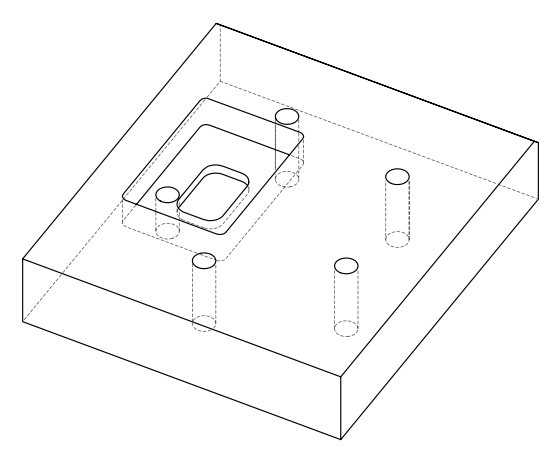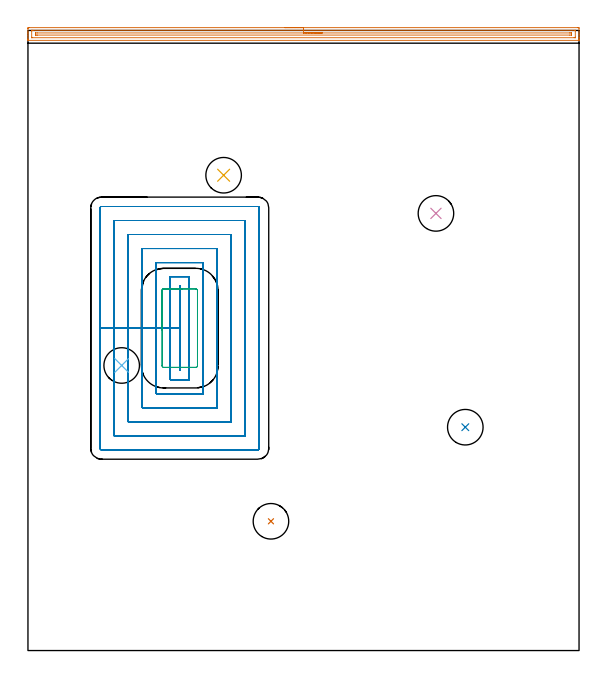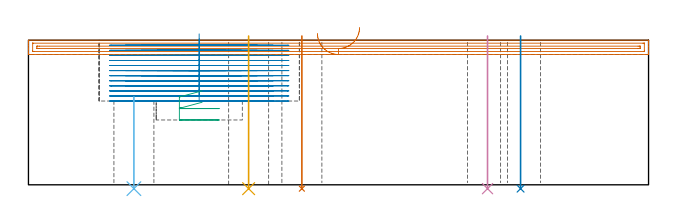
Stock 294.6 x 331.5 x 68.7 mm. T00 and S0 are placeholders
(PLAN: 8 operations, 3 tool changes, 54 min)
(1 AREA_MILL | FG_CHAMFER_SURFACE | UGT0205_001 | 7.25 min | 6817 mm3)
(2 MILL_RECTANGULAR_POCKET | POCKET_RECTANGULAR_STRAIGHT | NXT0201_013 | Follow Part, ap 2.5, ae 75% | 44.62 min | 384289 mm3)
(3 MILL_RECTANGULAR_POCKET_1 | POCKET_RECTANGULAR_STRAIGHT_1 | UGT0201_105 | Follow Part, ap 5.5, ae 75% | 0.76 min | 22446 mm3)
(4 INDEXABLE_INSERT_DRILL_THROUGH_HOLE_FROM_SOLID | STEP1HOLE | NXT0302_009 | 0.29 min | 19460 mm3)
(5 INDEXABLE_INSERT_DRILL_THROUGH_HOLE_FROM_SOLID_1 | STEP1HOLE_1 | NXT0302_009 | 0.29 min | 19436 mm3)
(6 INDEXABLE_INSERT_DRILL_THROUGH_HOLE_FROM_SOLID_2 | STEP1HOLE_2 | NXT0302_009 | 0.18 min | 11295 mm3)
(7 INDEXABLE_INSERT_DRILL_THROUGH_HOLE_FROM_SOLID_3 | STEP1HOLE_3 | NXT0302_009 | 0.29 min | 19439 mm3)
(8 INDEXABLE_INSERT_DRILL_THROUGH_HOLE_FROM_SOLID_4 | STEP1HOLE_4 | NXT0302_009 | 0.29 min | 19462 mm3)
(TOOL UGT0205_001 | Chamfer Mill 20 x 3 x 45 deg. | D20 FL50 Z2)
(TOOL NXT0201_013 | ENDMILL 10mm | D10 FL30 Z4)
(TOOL UGT0201_105 | End Mill 22 mm | D22 FL25 Z2)
(TOOL NXT0302_009 | Index. Insert Drill 19mm [880-D1900L25-05] | D19 PA176 FL95 Z2)
(OP 1 AREA_MILL)
G17 G21 G94 G90
T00 M6
G54
G17 G0 G90 X137.3 Y333. S1061 M3
G43 Z78.7 H0
Z71.9
G94 G1 X137.338 Z71.028 F250.
X137.452 Z70.164
X137.641 Z69.312
X137.903 Z68.48
X138.237 Z67.674
X138.64 Z66.9
X139.108 Z66.164
X139.64 Z65.472
X140.229 Z64.829
X140.872 Z64.24
X141.564 Z63.709
X142.3 Z63.24
X143.074 Z62.837
X143.88 Z62.503
X144.712 Z62.241
X145.564 Z62.052
X146.428 Z61.938
X147.3 Z61.9
X293.968
X294.317 Y332.998 Z61.901
X294.59 Y332.993 Z61.904
X294.6 Y332.658 Z62.239
Y329.163 Z65.731
Y327.776 Z67.12
Y327.416 Z67.479
Y326.695 Z68.204
Y326.482 Z68.417
X294.598 Y326.34 Z68.553
X294.59 Y326.203 Z68.688
X294.415 Y326.2 Z68.7
X0.184
X0.01 Y326.203 Z68.688
X0.002 Y326.34 Z68.553
X0. Y326.482 Z68.417
Y326.695 Z68.205
Y327.416 Z67.479
Y328.65 Z66.247
Y330.037 Z64.859
Y330.654 Z64.242
Y332.401 Z62.496
X0.003 Y332.658 Z62.239
X0.01 Y332.993 Z61.904
X0.283 Y332.998 Z61.901
X0.632 Y333. Z61.9
X147.3
Y331.586 Z63.314
X292.383 Y331.585 Z63.315
X292.539 Y331.584 Z63.316
X292.576 Y331.581 Z63.319
X292.588 Y331.579 Z63.321
X292.592 Y331.57 Z63.33
X292.596 Y331.536 Z63.364
X292.599 Y331.374 Z63.526
Y327.88 Z67.02
X292.595 Y327.742 Z67.158
X292.59 Y327.634 Z67.266
X292.583 Y327.62 Z67.28
X292.568 Y327.618 Z67.282
X292.525 Y327.617 Z67.283
X292.18 Y327.615 Z67.285
X291.977 Y327.614 Z67.286
X2.217
X2.061 Y327.616 Z67.284
X2.024 Y327.619 Z67.281
X2.012 Y327.621 Z67.279
X2.008 Y327.629 Z67.271
X2.004 Y327.664 Z67.236
X2.001 Y327.826 Z67.074
Y331.32 Z63.58
X2.005 Y331.458 Z63.442
X2.01 Y331.566 Z63.334
X2.017 Y331.58 Z63.32
X2.032 Y331.581 Z63.319
X2.075 Y331.583 Z63.317
X2.42 Y331.585 Z63.315
X2.623 Y331.586 Z63.314
X147.3
Y330.171 Z64.729
X289.497
X290.255 Y330.17 Z64.73
X290.391 Y330.168 Z64.732
X290.528 Y330.164 Z64.736
X290.591 Y330.154 Z64.746
X290.594 Y330.105 Z64.795
X290.597 Y330.037 Z64.863
X290.599 Y329.833 Z65.067
X290.596 Y329.163 Z65.737
X290.592 Y329.062 Z65.838
X290.59 Y329.041 Z65.859
X290.572 Y329.035 Z65.865
X290.525 Y329.032 Z65.868
X290.391 Y329.03 Z65.87
X289.635 Y329.028 Z65.872
X5.103
X4.345 Y329.03 Z65.87
X4.209 Y329.032 Z65.868
X4.072 Y329.035 Z65.865
X4.009 Y329.046 Z65.854
X4.006 Y329.095 Z65.805
X4.003 Y329.163 Z65.737
X4.001 Y329.367 Z65.533
X4.004 Y330.037 Z64.863
X4.007 Y330.138 Z64.762
X4.01 Y330.159 Z64.741
X4.028 Y330.165 Z64.735
X4.075 Y330.168 Z64.732
X4.209 Y330.17 Z64.73
X4.965 Y330.171 Z64.729
X147.3
X148.172 Z64.767
X149.036 Z64.88
X149.888 Z65.069
X150.72 Z65.332
X151.526 Z65.665
X152.3 Z66.068
X153.036 Z66.537
X153.728 Z67.068
X154.371 Z67.657
X154.96 Z68.301
X155.492 Z68.993
X155.96 Z69.729
X156.363 Z70.502
X156.697 Z71.308
X156.959 Z72.14
X157.148 Z72.992
X157.262 Z73.857
X157.3 Z74.729
G0 Z78.7
M5
M2
(OP 2 MILL_RECTANGULAR_POCKET)
G17 G21 G94 G90
T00 M6
G54
G17 G0 G90 X81.1 Y192.534 S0 M3
G43 Z78.7 H0
Z71.7
G94 G1 Y172.35 Z66.292 F250.
Y149.8 F500.
X81.2
Y194.9
X81.1
Y172.35
X76.1
Y144.8
X86.2
Y199.9
X76.1
Y172.35
X68.6
Y137.3
X93.7
Y207.4
X68.6
Y172.35
X61.1
Y129.8
X101.2
Y214.9
X61.1
Y172.35
X53.6
Y122.3
X108.7
Y222.4
X53.6
Y172.35
X46.1
Y114.8
X116.2
Y229.9
X46.1
Y172.35
X38.6
Y108.
G3 X39.3 Y107.3 R0.7
G1 X123.
G3 X123.7 Y108. R0.7
G1 Y236.7
G3 X123. Y237.4 R0.7
G1 X39.3
G3 X38.6 Y236.7 R0.7
G1 Y172.35
Y171.35
G0 X81.1 Y192.534 Z69.292
G1 Y172.35 Z63.883 F250.
Y149.8 F500.
X81.2
Y194.9
X81.1
Y172.35
X76.1
Y144.8
X86.2
Y199.9
X76.1
Y172.35
X68.6
Y137.3
X93.7
Y207.4
X68.6
Y172.35
X61.1
Y129.8
X101.2
Y214.9
X61.1
Y172.35
X53.6
Y122.3
X108.7
Y222.4
X53.6
Y172.35
X46.1
Y114.8
X116.2
Y229.9
X46.1
Y172.35
X38.6
Y108.
G3 X39.3 Y107.3 R0.7
G1 X123.
G3 X123.7 Y108. R0.7
G1 Y236.7
G3 X123. Y237.4 R0.7
G1 X39.3
G3 X38.6 Y236.7 R0.7
G1 Y172.35
Y171.35
G0 X81.1 Y192.534 Z66.883
G1 Y172.35 Z61.475 F250.
Y149.8 F500.
X81.2
Y194.9
X81.1
Y172.35
X76.1
Y144.8
X86.2
Y199.9
X76.1
Y172.35
X68.6
Y137.3
X93.7
Y207.4
X68.6
Y172.35
X61.1
Y129.8
X101.2
Y214.9
X61.1
Y172.35
X53.6
Y122.3
X108.7
Y222.4
X53.6
Y172.35
X46.1
Y114.8
X116.2
Y229.9
X46.1
Y172.35
X38.6
Y108.
G3 X39.3 Y107.3 R0.7
G1 X123.
G3 X123.7 Y108. R0.7
G1 Y236.7
G3 X123. Y237.4 R0.7
G1 X39.3
G3 X38.6 Y236.7 R0.7
G1 Y172.35
Y171.35
G0 X81.1 Y192.534 Z64.475
G1 Y172.35 Z59.067 F250.
Y149.8 F500.
X81.2
Y194.9
X81.1
Y172.35
X76.1
Y144.8
X86.2
Y199.9
X76.1
Y172.35
X68.6
Y137.3
X93.7
Y207.4
X68.6
Y172.35
X61.1
Y129.8
X101.2
Y214.9
X61.1
Y172.35
X53.6
Y122.3
X108.7
Y222.4
X53.6
Y172.35
X46.1
Y114.8
X116.2
Y229.9
X46.1
Y172.35
X38.6
Y108.
G3 X39.3 Y107.3 R0.7
G1 X123.
G3 X123.7 Y108. R0.7
G1 Y236.7
G3 X123. Y237.4 R0.7
G1 X39.3
G3 X38.6 Y236.7 R0.7
G1 Y172.35
Y171.35
G0 X81.1 Y192.534 Z62.067
G1 Y172.35 Z56.658 F250.
Y149.8 F500.
X81.2
Y194.9
X81.1
Y172.35
X76.1
Y144.8
X86.2
Y199.9
X76.1
Y172.35
X68.6
Y137.3
X93.7
Y207.4
X68.6
Y172.35
X61.1
Y129.8
X101.2
Y214.9
X61.1
Y172.35
X53.6
Y122.3
X108.7
Y222.4
X53.6
Y172.35
X46.1
Y114.8
X116.2
Y229.9
X46.1
Y172.35
X38.6
Y108.
G3 X39.3 Y107.3 R0.7
G1 X123.
G3 X123.7 Y108. R0.7
G1 Y236.7
G3 X123. Y237.4 R0.7
G1 X39.3
G3 X38.6 Y236.7 R0.7
G1 Y172.35
Y171.35
G0 X81.1 Y192.534 Z59.658
G1 Y172.35 Z54.25 F250.
Y149.8 F500.
X81.2
Y194.9
X81.1
Y172.35
X76.1
Y144.8
X86.2
Y199.9
X76.1
Y172.35
X68.6
Y137.3
X93.7
Y207.4
X68.6
Y172.35
X61.1
Y129.8
X101.2
Y214.9
X61.1
Y172.35
X53.6
Y122.3
X108.7
Y222.4
X53.6
Y172.35
X46.1
Y114.8
X116.2
Y229.9
X46.1
Y172.35
X38.6
Y108.
G3 X39.3 Y107.3 R0.7
G1 X123.
G3 X123.7 Y108. R0.7
G1 Y236.7
G3 X123. Y237.4 R0.7
G1 X39.3
G3 X38.6 Y236.7 R0.7
G1 Y172.35
Y171.35
G0 X81.1 Y192.534 Z57.25
G1 Y172.35 Z51.842 F250.
Y149.8 F500.
X81.2
Y194.9
X81.1
Y172.35
X76.1
Y144.8
X86.2
Y199.9
X76.1
Y172.35
X68.6
Y137.3
X93.7
Y207.4
X68.6
Y172.35
X61.1
Y129.8
X101.2
Y214.9
X61.1
Y172.35
X53.6
Y122.3
X108.7
Y222.4
X53.6
Y172.35
X46.1
Y114.8
X116.2
Y229.9
X46.1
Y172.35
X38.6
Y108.
G3 X39.3 Y107.3 R0.7
G1 X123.
G3 X123.7 Y108. R0.7
G1 Y236.7
G3 X123. Y237.4 R0.7
G1 X39.3
G3 X38.6 Y236.7 R0.7
G1 Y172.35
Y171.35
G0 X81.1 Y192.534 Z54.842
G1 Y172.35 Z49.433 F250.
Y149.8 F500.
X81.2
Y194.9
X81.1
Y172.35
X76.1
Y144.8
X86.2
Y199.9
X76.1
Y172.35
X68.6
Y137.3
X93.7
Y207.4
X68.6
Y172.35
X61.1
Y129.8
X101.2
Y214.9
X61.1
Y172.35
X53.6
Y122.3
X108.7
Y222.4
X53.6
Y172.35
X46.1
Y114.8
X116.2
Y229.9
X46.1
Y172.35
X38.6
Y108.
G3 X39.3 Y107.3 R0.7
G1 X123.
G3 X123.7 Y108. R0.7
G1 Y236.7
G3 X123. Y237.4 R0.7
G1 X39.3
G3 X38.6 Y236.7 R0.7
G1 Y172.35
Y171.35
G0 X81.1 Y192.534 Z52.433
G1 Y172.35 Z47.025 F250.
Y149.8 F500.
X81.2
Y194.9
X81.1
Y172.35
X76.1
Y144.8
X86.2
Y199.9
X76.1
Y172.35
X68.6
Y137.3
X93.7
Y207.4
X68.6
Y172.35
X61.1
Y129.8
X101.2
Y214.9
X61.1
Y172.35
X53.6
Y122.3
X108.7
Y222.4
X53.6
Y172.35
X46.1
Y114.8
X116.2
Y229.9
X46.1
Y172.35
X38.6
Y108.
G3 X39.3 Y107.3 R0.7
G1 X123.
G3 X123.7 Y108. R0.7
G1 Y236.7
G3 X123. Y237.4 R0.7
G1 X39.3
G3 X38.6 Y236.7 R0.7
G1 Y172.35
Y171.35
G0 X81.1 Y192.534 Z50.025
G1 Y172.35 Z44.617 F250.
Y149.8 F500.
X81.2
Y194.9
X81.1
Y172.35
X76.1
Y144.8
X86.2
Y199.9
X76.1
Y172.35
X68.6
Y137.3
X93.7
Y207.4
X68.6
Y172.35
X61.1
Y129.8
X101.2
Y214.9
X61.1
Y172.35
X53.6
Y122.3
X108.7
Y222.4
X53.6
Y172.35
X46.1
Y114.8
X116.2
Y229.9
X46.1
Y172.35
X38.6
Y108.
G3 X39.3 Y107.3 R0.7
G1 X123.
G3 X123.7 Y108. R0.7
G1 Y236.7
G3 X123. Y237.4 R0.7
G1 X39.3
G3 X38.6 Y236.7 R0.7
G1 Y172.35
Y171.35
G0 X81.1 Y192.534 Z47.617
G1 Y172.35 Z42.208 F250.
Y149.8 F500.
X81.2
Y194.9
X81.1
Y172.35
X76.1
Y144.8
X86.2
Y199.9
X76.1
Y172.35
X68.6
Y137.3
X93.7
Y207.4
X68.6
Y172.35
X61.1
Y129.8
X101.2
Y214.9
X61.1
Y172.35
X53.6
Y122.3
X108.7
Y222.4
X53.6
Y172.35
X46.1
Y114.8
X116.2
Y229.9
X46.1
Y172.35
X38.6
Y108.
G3 X39.3 Y107.3 R0.7
G1 X123.
G3 X123.7 Y108. R0.7
G1 Y236.7
G3 X123. Y237.4 R0.7
G1 X39.3
G3 X38.6 Y236.7 R0.7
G1 Y172.35
Y171.35
G0 X81.1 Y192.534 Z45.208
G1 Y172.35 Z39.8 F250.
Y149.8 F500.
X81.2
Y194.9
X81.1
Y172.35
X76.1
Y144.8
X86.2
Y199.9
X76.1
Y172.35
X68.6
Y137.3
X93.7
Y207.4
X68.6
Y172.35
X61.1
Y129.8
X101.2
Y214.9
X61.1
Y172.35
X53.6
Y122.3
X108.7
Y222.4
X53.6
Y172.35
X46.1
Y114.8
X116.2
Y229.9
X46.1
Y172.35
X38.6
Y108.
G3 X39.3 Y107.3 R0.7
G1 X123.
G3 X123.7 Y108. R0.7
G1 Y236.7
G3 X123. Y237.4 R0.7
G1 X39.3
G3 X38.6 Y236.7 R0.7
G1 Y172.35
Y171.35
G0 Z78.7
M5
M2
(OP 3 MILL_RECTANGULAR_POCKET_1)
G17 G21 G94 G90
T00 M6
G54
G17 G0 G90 X82.492 Y193.3 S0 M3
G43 Z78.7 H0
Z44.629
G94 G1 X72.5 Z41.951 F250.
X72.41 Z41.927
X72.201 Y193.247 Z41.869
X72.012 Y193.141 Z41.811
X71.859 Y192.988 Z41.753
X71.753 Y192.799 Z41.695
X71.7 Y192.59 Z41.637
Y192.5 Z41.613
Y172.35 Z36.214
Y152.2 F500.
G3 X72.5 Y151.4 R0.8
G1 X89.8
G3 X90.6 Y152.2 R0.8
G1 Y192.5
G3 X89.8 Y193.3 R0.8
G1 X72.5
G3 X71.7 Y192.5 R0.8
G1 Y172.35
Y171.35
G0 X82.492 Y193.3 Z39.214
G1 X72.5 Z36.537 F250.
X72.41 Z36.513
X72.201 Y193.247 Z36.455
X72.012 Y193.141 Z36.397
X71.859 Y192.988 Z36.339
X71.753 Y192.799 Z36.281
X71.7 Y192.59 Z36.223
Y192.5 Z36.199
Y172.35 Z30.8
Y152.2 F500.
G3 X72.5 Y151.4 R0.8
G1 X89.8
G3 X90.6 Y152.2 R0.8
G1 Y192.5
G3 X89.8 Y193.3 R0.8
G1 X72.5
G3 X71.7 Y192.5 R0.8
G1 Y172.35
Y171.35
G0 Z78.7
M5
M2
(OP 4 INDEXABLE_INSERT_DRILL_THROUGH_HOLE_FROM_SOLID)
G17 G21 G94 G90
T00 M6
G54
G17 G0 G90 X218.1 Y233.7 S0 M3
G43 Z78.7 H1
G94 G81 G98 Z-1.832 F250. R70.7
G80
M5
M2
(OP 5 INDEXABLE_INSERT_DRILL_THROUGH_HOLE_FROM_SOLID_1)
G17 G21 G94 G90
T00 M6
G54
G17 G0 G90 X104.6 Y254.1 S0 M3
G43 Z78.7 H1
G94 G81 G98 Z-1.832 F250. R70.7
G80
M5
M2
(OP 6 INDEXABLE_INSERT_DRILL_THROUGH_HOLE_FROM_SOLID_2)
G17 G21 G94 G90
T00 M6
G54
G17 G0 G90 X50.1 Y152.4 S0 M3
G43 Z78.7 H1
G94 G81 G98 Z-1.832 F250. R41.8
G80
M5
M2
(OP 7 INDEXABLE_INSERT_DRILL_THROUGH_HOLE_FROM_SOLID_3)
G17 G21 G94 G90
T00 M6
G54
G17 G0 G90 X129.9 Y69.1 S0 M3
G43 Z78.7 H1
G94 G81 G98 Z-1.832 F250. R70.7
G80
M5
M2
(OP 8 INDEXABLE_INSERT_DRILL_THROUGH_HOLE_FROM_SOLID_4)
G17 G21 G94 G90
T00 M6
G54
G17 G0 G90 X233.8 Y119.4 S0 M3
G43 Z78.7 H1
G94 G81 G98 Z-1.832 F250. R70.7
G80
M5
M2
